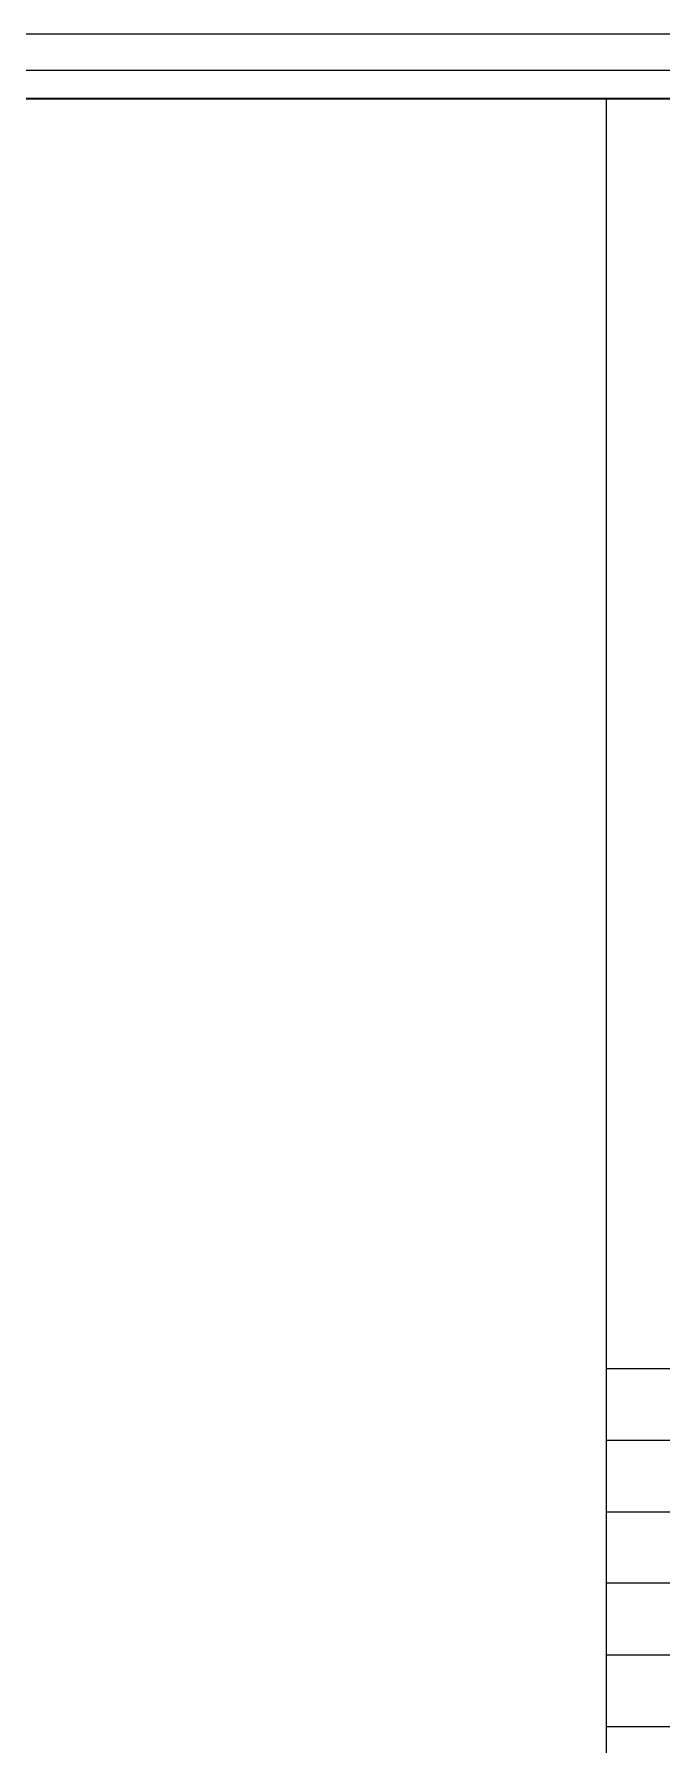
# Model space of a CAD drawing. Header units: inches. Extents: x 88947 to 296847, y 35049 to 161062.
# Drawn here: x 171114 to 174255, y 89503 to 98056 of the extents above; entities that cross this region are included whole.
import ezdxf

# ---------------------------------------------------------------- set-up
doc = ezdxf.new("R2010")
doc.units = ezdxf.units.IN
doc.header["$MEASUREMENT"] = 0
for name, color, linetype, lineweight in [('A-Text', 30, 'Continuous', 9), ('A-Wall', 2, 'Continuous', 35), ('KHUNG 2', 144, 'Continuous', 18), ('NETMANH', 192, 'Continuous', 18)]:
    doc.layers.add(name, color=color, linetype=linetype, lineweight=lineweight)

# ---------------------------------------------------------------- blocks, each defined once
blk = doc.blocks.new('khung ten')
at = {"layer": 'A-Wall', "ltscale": 0.7}
blk.add_lwpolyline([(267204, -219099), (305804, -219099), (305804, -190799), (267204, -190799)], close=True, dxfattribs=at)
at = {"layer": 'KHUNG 2', "ltscale": 0.7}
for p, q in [((301249, -219099), (301249, -190799)), ((301249, -199776), (305804, -199776)), ((301249, -200282), (305804, -200282)), ((301249, -200789), (305804, -200789)), ((305804, -201295), (301249, -201295)), ((301249, -201801), (305804, -201801)), ((301249, -202307), (305804, -202307))]:
    blk.add_line(p, q, dxfattribs=at)
blk.add_lwpolyline([(267004, -219299), (306004, -219299), (306004, -190599), (267004, -190599)], close=True, dxfattribs=at)
at = {"layer": 'NETMANH', "ltscale": 0.7}
blk.add_lwpolyline([(265004, -220042), (307004, -220042), (307004, -190342), (265004, -190342)], close=True, dxfattribs=at)

msp = doc.modelspace()

# ---------------------------------------------------------------- block references
at = {"layer": 'A-Text', "xscale": 0.7071428571362048, "yscale": 0.7071428573544836, "zscale": 0.7071428573664265}
msp.add_blockref('khung ten', (-39048.5, 232654.8), dxfattribs=at)

doc.saveas('drawing.dxf')
